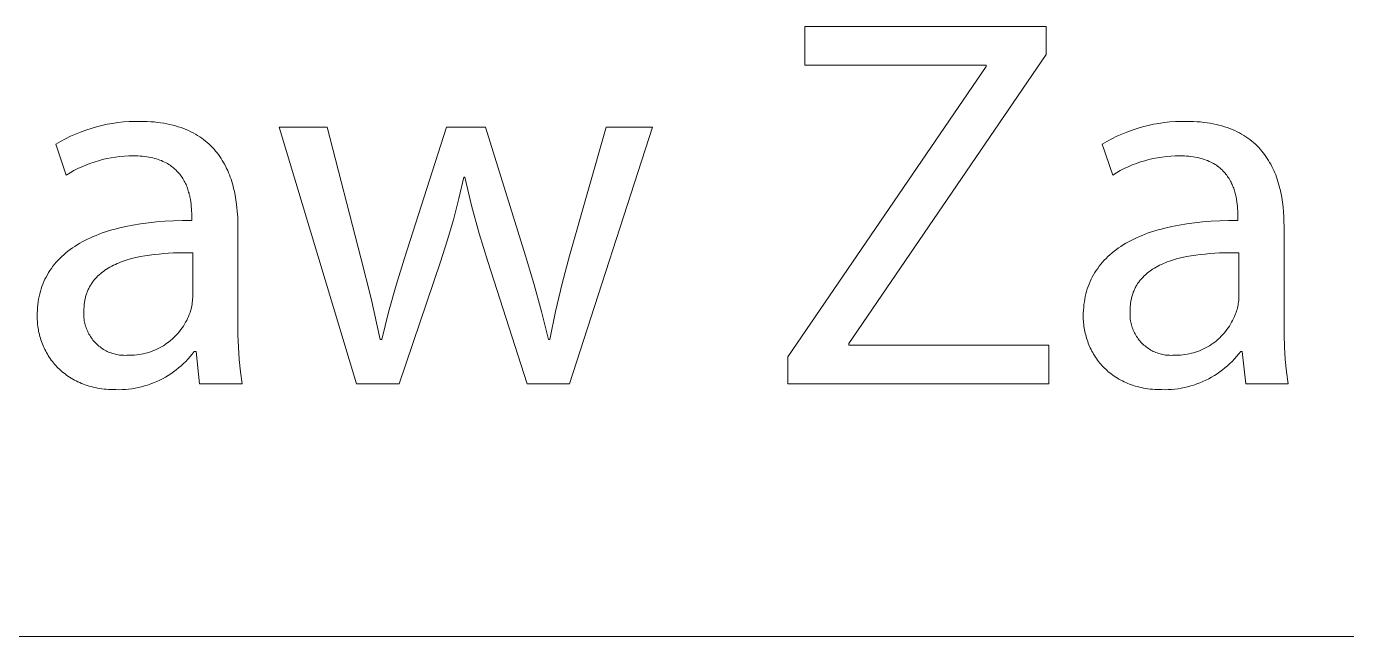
# Model space of a CAD drawing. Header units: millimetres. Extents: x 0 to 4030, y -54 to 2762.
# Drawn here: x 3293.8 to 3394.1, y -53.6 to -7.2 of the extents above; entities that cross this region are included whole.
import ezdxf

# ---------------------------------------------------------------- set-up
doc = ezdxf.new("R2010")
doc.units = ezdxf.units.MM
doc.header["$MEASUREMENT"] = 0
doc.layers.add('Domyślny', color=7, linetype='Continuous', true_color=0x000000)

msp = doc.modelspace()

# ---------------------------------------------------------------- linework, layer by layer
at = {"layer": 'Domyślny', "color": 18, "lineweight": 15, "true_color": 0x000000}
for p, q in [((3352.92, -10.12), (3352.92, -7.18)), ((3352.92, -7.18), (3371.27, -7.18)), ((3371.27, -7.18), (3371.27, -9.32)), ((3371.27, -9.32), (3356.27, -31.3)), ((3351.63, -32.32), (3366.71, -10.24)), ((3366.71, -10.12), (3352.92, -10.12)), ((3366.71, -10.24), (3366.71, -10.12)), ((3298.27, -15.07), (3298.67, -14.94)), ((3298.67, -14.94), (3299.08, -14.82)), ((3299.08, -14.82), (3299.48, -14.72)), ((3299.48, -14.72), (3299.89, -14.63)), ((3299.89, -14.63), (3300.31, -14.56)), ((3300.31, -14.56), (3300.72, -14.5)), ((3300.72, -14.5), (3301.14, -14.45)), ((3301.14, -14.45), (3301.56, -14.42)), ((3301.56, -14.42), (3301.98, -14.41)), ((3301.98, -14.41), (3302.4, -14.41)), ((3302.4, -14.41), (3302.68, -14.41)), ((3302.68, -14.41), (3302.95, -14.42)), ((3302.95, -14.42), (3303.21, -14.43)), ((3303.21, -14.43), (3303.47, -14.45)), ((3303.47, -14.45), (3303.72, -14.48)), ((3303.72, -14.48), (3303.96, -14.51)), ((3303.96, -14.51), (3304.2, -14.55)), ((3304.2, -14.55), (3304.43, -14.59)), ((3304.43, -14.59), (3304.66, -14.64)), ((3304.66, -14.64), (3304.88, -14.69)), ((3304.88, -14.69), (3305.09, -14.75)), ((3305.09, -14.75), (3305.3, -14.81)), ((3305.3, -14.81), (3305.51, -14.87)), ((3305.51, -14.87), (3305.7, -14.95)), ((3305.7, -14.95), (3305.89, -15.02)), ((3305.89, -15.02), (3306.08, -15.1)), ((3318.86, -34.36), (3312.97, -14.84)), ((3312.97, -14.84), (3316.61, -14.84)), ((3316.61, -14.84), (3319.18, -24.77)), ((3322.5, -24.81), (3325.68, -14.84)), ((3325.68, -14.84), (3328.66, -14.84)), ((3328.66, -14.84), (3331.69, -24.62)), ((3335.03, -24.63), (3337.83, -14.84)), ((3341.34, -14.84), (3335.03, -34.36)), ((3337.83, -14.84), (3341.34, -14.84)), ((3377.79, -15.07), (3378.19, -14.94)), ((3378.19, -14.94), (3378.6, -14.82)), ((3378.6, -14.82), (3379.01, -14.72)), ((3379.01, -14.72), (3379.42, -14.63)), ((3379.42, -14.63), (3379.83, -14.56)), ((3379.83, -14.56), (3380.25, -14.5)), ((3380.25, -14.5), (3380.67, -14.45)), ((3380.67, -14.45), (3381.09, -14.42)), ((3381.09, -14.42), (3381.51, -14.41)), ((3381.51, -14.41), (3381.93, -14.41)), ((3381.93, -14.41), (3382.2, -14.41)), ((3382.2, -14.41), (3382.47, -14.42)), ((3382.47, -14.42), (3382.74, -14.43)), ((3382.74, -14.43), (3382.99, -14.45)), ((3382.99, -14.45), (3383.24, -14.48)), ((3383.24, -14.48), (3383.49, -14.51)), ((3383.49, -14.51), (3383.72, -14.55)), ((3383.72, -14.55), (3383.96, -14.59)), ((3383.96, -14.59), (3384.18, -14.64)), ((3384.18, -14.64), (3384.4, -14.69)), ((3384.4, -14.69), (3384.62, -14.75)), ((3384.62, -14.75), (3384.82, -14.81)), ((3384.82, -14.81), (3385.03, -14.87)), ((3385.03, -14.87), (3385.22, -14.95)), ((3385.22, -14.95), (3385.41, -15.02)), ((3385.41, -15.02), (3385.6, -15.1)), ((3296, -16.14), (3296.36, -15.93)), ((3296.36, -15.93), (3296.73, -15.73)), ((3296.73, -15.73), (3297.11, -15.54)), ((3297.11, -15.54), (3297.49, -15.37)), ((3297.49, -15.37), (3297.88, -15.22)), ((3297.88, -15.22), (3298.27, -15.07)), ((3306.08, -15.1), (3306.26, -15.19)), ((3306.26, -15.19), (3306.44, -15.28)), ((3306.44, -15.28), (3306.61, -15.37)), ((3306.61, -15.37), (3306.77, -15.47)), ((3306.77, -15.47), (3306.93, -15.57)), ((3306.93, -15.57), (3307.08, -15.68)), ((3307.08, -15.68), (3307.23, -15.79)), ((3307.23, -15.79), (3307.38, -15.9)), ((3307.38, -15.9), (3307.51, -16.02)), ((3307.51, -16.02), (3307.65, -16.14)), ((3375.51, -16.14), (3375.88, -15.93)), ((3375.88, -15.93), (3376.25, -15.73)), ((3376.25, -15.73), (3376.63, -15.54)), ((3376.63, -15.54), (3377.01, -15.37)), ((3377.01, -15.37), (3377.4, -15.22)), ((3377.4, -15.22), (3377.79, -15.07)), ((3385.6, -15.1), (3385.78, -15.19)), ((3385.78, -15.19), (3385.95, -15.28)), ((3385.95, -15.28), (3386.12, -15.37)), ((3386.12, -15.37), (3386.29, -15.47)), ((3386.29, -15.47), (3386.45, -15.57)), ((3386.45, -15.57), (3386.6, -15.68)), ((3386.6, -15.68), (3386.75, -15.79)), ((3386.75, -15.79), (3386.89, -15.9)), ((3386.89, -15.9), (3387.03, -16.02)), ((3387.03, -16.02), (3387.17, -16.14)), ((3296.79, -18.49), (3296, -16.14)), ((3301.21, -17.05), (3300.87, -17.08)), ((3301.54, -17.03), (3301.21, -17.05)), ((3301.88, -17.02), (3301.54, -17.03)), ((3302.06, -17.02), (3301.88, -17.02)), ((3302.24, -17.03), (3302.06, -17.02)), ((3302.41, -17.04), (3302.24, -17.03)), ((3302.58, -17.06), (3302.41, -17.04)), ((3302.75, -17.07), (3302.58, -17.06)), ((3307.65, -16.14), (3307.78, -16.26)), ((3307.78, -16.26), (3307.9, -16.39)), ((3307.9, -16.39), (3308.02, -16.52)), ((3308.02, -16.52), (3308.14, -16.66)), ((3308.14, -16.66), (3308.25, -16.79)), ((3308.25, -16.79), (3308.36, -16.93)), ((3308.36, -16.93), (3308.46, -17.08)), ((3376.32, -18.49), (3375.51, -16.14)), ((3380.73, -17.05), (3380.4, -17.08)), ((3381.07, -17.03), (3380.73, -17.05)), ((3381.4, -17.02), (3381.07, -17.03)), ((3381.59, -17.02), (3381.4, -17.02)), ((3381.77, -17.03), (3381.59, -17.02)), ((3381.94, -17.04), (3381.77, -17.03)), ((3382.11, -17.06), (3381.94, -17.04)), ((3382.27, -17.07), (3382.11, -17.06)), ((3387.17, -16.14), (3387.3, -16.26)), ((3387.3, -16.26), (3387.42, -16.39)), ((3387.42, -16.39), (3387.54, -16.52)), ((3387.54, -16.52), (3387.65, -16.66)), ((3387.65, -16.66), (3387.77, -16.79)), ((3387.77, -16.79), (3387.87, -16.93)), ((3387.87, -16.93), (3387.97, -17.08)), ((3297.67, -18), (3297.37, -18.15)), ((3297.97, -17.86), (3297.67, -18)), ((3298.28, -17.73), (3297.97, -17.86)), ((3298.59, -17.61), (3298.28, -17.73)), ((3298.91, -17.5), (3298.59, -17.61)), ((3299.23, -17.4), (3298.91, -17.5)), ((3299.55, -17.31), (3299.23, -17.4)), ((3299.88, -17.24), (3299.55, -17.31)), ((3300.21, -17.17), (3299.88, -17.24)), ((3300.54, -17.12), (3300.21, -17.17)), ((3300.87, -17.08), (3300.54, -17.12)), ((3302.91, -17.1), (3302.75, -17.07)), ((3303.06, -17.12), (3302.91, -17.1)), ((3303.21, -17.15), (3303.06, -17.12)), ((3303.36, -17.18), (3303.21, -17.15)), ((3303.5, -17.22), (3303.36, -17.18)), ((3303.64, -17.26), (3303.5, -17.22)), ((3303.77, -17.3), (3303.64, -17.26)), ((3303.9, -17.35), (3303.77, -17.3)), ((3304.02, -17.39), (3303.9, -17.35)), ((3304.14, -17.45), (3304.02, -17.39)), ((3304.26, -17.5), (3304.14, -17.45)), ((3304.37, -17.56), (3304.26, -17.5)), ((3304.48, -17.62), (3304.37, -17.56)), ((3304.58, -17.68), (3304.48, -17.62)), ((3304.68, -17.74), (3304.58, -17.68)), ((3304.77, -17.81), (3304.68, -17.74)), ((3304.87, -17.88), (3304.77, -17.81)), ((3304.95, -17.95), (3304.87, -17.88)), ((3305.04, -18.03), (3304.95, -17.95)), ((3305.12, -18.1), (3305.04, -18.03)), ((3308.46, -17.08), (3308.56, -17.22)), ((3308.56, -17.22), (3308.65, -17.37)), ((3308.65, -17.37), (3308.74, -17.52)), ((3308.74, -17.52), (3308.82, -17.67)), ((3308.82, -17.67), (3308.91, -17.83)), ((3308.91, -17.83), (3308.98, -17.99)), ((3308.98, -17.99), (3309.06, -18.15)), ((3377.2, -18), (3376.9, -18.15)), ((3377.5, -17.86), (3377.2, -18)), ((3377.81, -17.72), (3377.5, -17.86)), ((3378.12, -17.6), (3377.81, -17.72)), ((3378.44, -17.49), (3378.12, -17.6)), ((3378.76, -17.4), (3378.44, -17.49)), ((3379.08, -17.31), (3378.76, -17.4)), ((3379.41, -17.23), (3379.08, -17.31)), ((3379.74, -17.17), (3379.41, -17.23)), ((3380.07, -17.12), (3379.74, -17.17)), ((3380.4, -17.08), (3380.07, -17.12)), ((3382.43, -17.1), (3382.27, -17.07)), ((3382.59, -17.12), (3382.43, -17.1)), ((3382.74, -17.15), (3382.59, -17.12)), ((3382.88, -17.18), (3382.74, -17.15)), ((3383.02, -17.22), (3382.88, -17.18)), ((3383.16, -17.26), (3383.02, -17.22)), ((3383.29, -17.3), (3383.16, -17.26)), ((3383.42, -17.35), (3383.29, -17.3)), ((3383.54, -17.39), (3383.42, -17.35)), ((3383.66, -17.45), (3383.54, -17.39)), ((3383.78, -17.5), (3383.66, -17.45)), ((3383.89, -17.56), (3383.78, -17.5)), ((3383.99, -17.62), (3383.89, -17.56)), ((3384.1, -17.68), (3383.99, -17.62)), ((3384.2, -17.74), (3384.1, -17.68)), ((3384.29, -17.81), (3384.2, -17.74)), ((3384.38, -17.88), (3384.29, -17.81)), ((3384.47, -17.95), (3384.38, -17.88)), ((3384.56, -18.03), (3384.47, -17.95)), ((3384.64, -18.1), (3384.56, -18.03)), ((3387.97, -17.08), (3388.07, -17.22)), ((3388.07, -17.22), (3388.16, -17.37)), ((3388.16, -17.37), (3388.25, -17.52)), ((3388.25, -17.52), (3388.34, -17.67)), ((3388.34, -17.67), (3388.42, -17.83)), ((3388.42, -17.83), (3388.5, -17.99)), ((3388.5, -17.99), (3388.57, -18.15)), ((3297.08, -18.31), (3296.79, -18.49)), ((3297.37, -18.15), (3297.08, -18.31)), ((3305.2, -18.18), (3305.12, -18.1)), ((3305.27, -18.26), (3305.2, -18.18)), ((3305.34, -18.34), (3305.27, -18.26)), ((3305.41, -18.42), (3305.34, -18.34)), ((3305.48, -18.5), (3305.41, -18.42)), ((3305.54, -18.59), (3305.48, -18.5)), ((3305.6, -18.67), (3305.54, -18.59)), ((3305.65, -18.76), (3305.6, -18.67)), ((3305.7, -18.85), (3305.65, -18.76)), ((3305.76, -18.94), (3305.7, -18.85)), ((3305.8, -19.03), (3305.76, -18.94)), ((3305.85, -19.12), (3305.8, -19.03)), ((3309.06, -18.15), (3309.13, -18.31)), ((3309.13, -18.31), (3309.19, -18.47)), ((3309.19, -18.47), (3309.25, -18.64)), ((3309.25, -18.64), (3309.31, -18.81)), ((3309.31, -18.81), (3309.37, -18.98)), ((3309.37, -18.98), (3309.42, -19.15)), ((3327.01, -18.64), (3326.63, -20.27)), ((3327.09, -18.64), (3327.01, -18.64)), ((3327.59, -20.8), (3327.09, -18.64)), ((3376.6, -18.31), (3376.32, -18.49)), ((3376.9, -18.15), (3376.6, -18.31)), ((3384.71, -18.18), (3384.64, -18.1)), ((3384.79, -18.26), (3384.71, -18.18)), ((3384.86, -18.34), (3384.79, -18.26)), ((3384.93, -18.42), (3384.86, -18.34)), ((3384.99, -18.5), (3384.93, -18.42)), ((3385.05, -18.59), (3384.99, -18.5)), ((3385.11, -18.67), (3385.05, -18.59)), ((3385.17, -18.76), (3385.11, -18.67)), ((3385.22, -18.85), (3385.17, -18.76)), ((3385.27, -18.94), (3385.22, -18.85)), ((3385.32, -19.03), (3385.27, -18.94)), ((3385.36, -19.12), (3385.32, -19.03)), ((3388.57, -18.15), (3388.64, -18.31)), ((3388.64, -18.31), (3388.71, -18.47)), ((3388.71, -18.47), (3388.77, -18.64)), ((3388.77, -18.64), (3388.83, -18.81)), ((3388.83, -18.81), (3388.88, -18.98)), ((3388.88, -18.98), (3388.93, -19.15)), ((3305.89, -19.21), (3305.85, -19.12)), ((3305.93, -19.31), (3305.89, -19.21)), ((3305.97, -19.4), (3305.93, -19.31)), ((3306, -19.49), (3305.97, -19.4)), ((3306.03, -19.59), (3306, -19.49)), ((3306.06, -19.68), (3306.03, -19.59)), ((3306.09, -19.78), (3306.06, -19.68)), ((3306.12, -19.87), (3306.09, -19.78)), ((3306.14, -19.97), (3306.12, -19.87)), ((3306.17, -20.06), (3306.14, -19.97)), ((3306.19, -20.15), (3306.17, -20.06)), ((3309.42, -19.15), (3309.47, -19.32)), ((3309.47, -19.32), (3309.51, -19.5)), ((3309.51, -19.5), (3309.55, -19.67)), ((3309.55, -19.67), (3309.59, -19.85)), ((3309.59, -19.85), (3309.63, -20.02)), ((3309.63, -20.02), (3309.66, -20.2)), ((3385.4, -19.21), (3385.36, -19.12)), ((3385.44, -19.31), (3385.4, -19.21)), ((3385.48, -19.4), (3385.44, -19.31)), ((3385.52, -19.49), (3385.48, -19.4)), ((3385.55, -19.59), (3385.52, -19.49)), ((3385.58, -19.68), (3385.55, -19.59)), ((3385.61, -19.78), (3385.58, -19.68)), ((3385.63, -19.87), (3385.61, -19.78)), ((3385.66, -19.97), (3385.63, -19.87)), ((3385.68, -20.06), (3385.66, -19.97)), ((3385.7, -20.15), (3385.68, -20.06)), ((3388.93, -19.15), (3388.98, -19.32)), ((3388.98, -19.32), (3389.03, -19.5)), ((3389.03, -19.5), (3389.07, -19.67)), ((3389.07, -19.67), (3389.11, -19.85)), ((3389.11, -19.85), (3389.14, -20.02)), ((3389.14, -20.02), (3389.17, -20.2)), ((3306.22, -20.34), (3306.19, -20.15)), ((3306.25, -20.52), (3306.22, -20.34)), ((3306.27, -20.71), (3306.25, -20.52)), ((3306.29, -20.88), (3306.27, -20.71)), ((3306.3, -21.06), (3306.29, -20.88)), ((3306.31, -21.23), (3306.3, -21.06)), ((3309.66, -20.2), (3309.71, -20.56)), ((3309.71, -20.56), (3309.76, -20.93)), ((3309.76, -20.93), (3309.79, -21.29)), ((3326.63, -20.27), (3326.21, -21.89)), ((3328.17, -22.94), (3327.59, -20.8)), ((3385.74, -20.34), (3385.7, -20.15)), ((3385.76, -20.52), (3385.74, -20.34)), ((3385.79, -20.71), (3385.76, -20.52)), ((3385.81, -20.88), (3385.79, -20.71)), ((3385.82, -21.06), (3385.81, -20.88)), ((3385.83, -21.23), (3385.82, -21.06)), ((3389.17, -20.2), (3389.23, -20.56)), ((3389.23, -20.56), (3389.27, -20.93)), ((3389.27, -20.93), (3389.31, -21.29)), ((3303.03, -22.11), (3303.65, -22.05)), ((3303.65, -22.05), (3304.29, -22)), ((3304.29, -22), (3304.94, -21.96)), ((3304.94, -21.96), (3305.62, -21.94)), ((3305.62, -21.94), (3306.32, -21.93)), ((3306.32, -21.39), (3306.31, -21.23)), ((3306.32, -21.55), (3306.32, -21.39)), ((3306.32, -21.93), (3306.32, -21.55)), ((3309.79, -21.29), (3309.82, -21.66)), ((3309.82, -21.66), (3309.83, -22.02)), ((3309.83, -22.02), (3309.83, -22.39)), ((3326.21, -21.89), (3325.75, -23.5)), ((3382.54, -22.11), (3383.16, -22.05)), ((3383.16, -22.05), (3383.8, -22)), ((3383.8, -22), (3384.46, -21.96)), ((3384.46, -21.96), (3385.13, -21.94)), ((3385.13, -21.94), (3385.83, -21.93)), ((3385.83, -21.39), (3385.83, -21.23)), ((3385.83, -21.55), (3385.83, -21.39)), ((3385.83, -21.93), (3385.83, -21.55)), ((3389.31, -21.29), (3389.33, -21.66)), ((3389.33, -21.66), (3389.34, -22.02)), ((3389.34, -22.02), (3389.35, -22.39)), ((3298.84, -23.16), (3299.07, -23.07)), ((3299.07, -23.07), (3299.29, -22.98)), ((3299.29, -22.98), (3299.53, -22.89)), ((3299.53, -22.89), (3299.76, -22.81)), ((3299.76, -22.81), (3300.01, -22.73)), ((3300.01, -22.73), (3300.26, -22.66)), ((3300.26, -22.66), (3300.51, -22.59)), ((3300.51, -22.59), (3300.77, -22.52)), ((3300.77, -22.52), (3301.31, -22.4)), ((3301.31, -22.4), (3301.86, -22.29)), ((3301.86, -22.29), (3302.44, -22.19)), ((3302.44, -22.19), (3303.03, -22.11)), ((3309.83, -22.39), (3309.83, -29.7)), ((3328.82, -25.06), (3328.17, -22.94)), ((3378.35, -23.16), (3378.57, -23.07)), ((3378.57, -23.07), (3378.8, -22.98)), ((3378.8, -22.98), (3379.03, -22.89)), ((3379.03, -22.89), (3379.27, -22.81)), ((3379.27, -22.81), (3379.52, -22.73)), ((3379.52, -22.73), (3379.77, -22.66)), ((3379.77, -22.66), (3380.02, -22.59)), ((3380.02, -22.59), (3380.28, -22.52)), ((3380.28, -22.52), (3380.82, -22.4)), ((3380.82, -22.4), (3381.37, -22.29)), ((3381.37, -22.29), (3381.95, -22.19)), ((3381.95, -22.19), (3382.54, -22.11)), ((3389.35, -22.39), (3389.35, -29.7)), ((3297.09, -24.15), (3297.26, -24.03)), ((3297.26, -24.03), (3297.44, -23.91)), ((3297.44, -23.91), (3297.62, -23.79)), ((3297.62, -23.79), (3297.81, -23.67)), ((3297.81, -23.67), (3298.01, -23.56)), ((3298.01, -23.56), (3298.21, -23.46)), ((3298.21, -23.46), (3298.41, -23.35)), ((3298.41, -23.35), (3298.63, -23.26)), ((3298.63, -23.26), (3298.84, -23.16)), ((3325.75, -23.5), (3325.24, -25.09)), ((3376.6, -24.15), (3376.77, -24.03)), ((3376.77, -24.03), (3376.95, -23.91)), ((3376.95, -23.91), (3377.13, -23.79)), ((3377.13, -23.79), (3377.32, -23.67)), ((3377.32, -23.67), (3377.52, -23.56)), ((3377.52, -23.56), (3377.72, -23.46)), ((3377.72, -23.46), (3377.92, -23.35)), ((3377.92, -23.35), (3378.13, -23.26)), ((3378.13, -23.26), (3378.35, -23.16)), ((3296.03, -25.11), (3296.17, -24.96)), ((3296.17, -24.96), (3296.3, -24.82)), ((3296.3, -24.82), (3296.45, -24.68)), ((3296.45, -24.68), (3296.6, -24.54)), ((3296.6, -24.54), (3296.76, -24.41)), ((3296.76, -24.41), (3296.92, -24.28)), ((3296.92, -24.28), (3297.09, -24.15)), ((3301.12, -25.04), (3300.96, -25.09)), ((3301.27, -24.98), (3301.12, -25.04)), ((3301.43, -24.93), (3301.27, -24.98)), ((3301.59, -24.89), (3301.43, -24.93)), ((3301.75, -24.84), (3301.59, -24.89)), ((3302.08, -24.76), (3301.75, -24.84)), ((3302.42, -24.69), (3302.08, -24.76)), ((3302.77, -24.62), (3302.42, -24.69)), ((3303.12, -24.57), (3302.77, -24.62)), ((3303.48, -24.52), (3303.12, -24.57)), ((3303.84, -24.49), (3303.48, -24.52)), ((3304.2, -24.45), (3303.84, -24.49)), ((3304.57, -24.43), (3304.2, -24.45)), ((3304.93, -24.41), (3304.57, -24.43)), ((3305.67, -24.4), (3304.93, -24.41)), ((3306.4, -24.4), (3305.67, -24.4)), ((3306.4, -27.8), (3306.4, -24.4)), ((3319.18, -24.77), (3319.97, -27.86)), ((3321.87, -26.85), (3322.5, -24.81)), ((3331.81, -34.36), (3328.82, -25.06)), ((3331.69, -24.62), (3332.33, -26.73)), ((3334.47, -26.73), (3335.03, -24.63)), ((3375.54, -25.11), (3375.68, -24.96)), ((3375.68, -24.96), (3375.82, -24.82)), ((3375.82, -24.82), (3375.96, -24.68)), ((3375.96, -24.68), (3376.11, -24.54)), ((3376.11, -24.54), (3376.27, -24.41)), ((3376.27, -24.41), (3376.43, -24.28)), ((3376.43, -24.28), (3376.6, -24.15)), ((3380.63, -25.04), (3380.47, -25.09)), ((3380.78, -24.98), (3380.63, -25.04)), ((3380.94, -24.93), (3380.78, -24.98)), ((3381.1, -24.89), (3380.94, -24.93)), ((3381.26, -24.84), (3381.1, -24.89)), ((3381.59, -24.76), (3381.26, -24.84)), ((3381.93, -24.69), (3381.59, -24.76)), ((3382.28, -24.62), (3381.93, -24.69)), ((3382.63, -24.57), (3382.28, -24.62)), ((3382.98, -24.52), (3382.63, -24.57)), ((3383.35, -24.49), (3382.98, -24.52)), ((3383.71, -24.45), (3383.35, -24.49)), ((3384.08, -24.43), (3383.71, -24.45)), ((3384.44, -24.41), (3384.08, -24.43)), ((3385.18, -24.4), (3384.44, -24.41)), ((3385.91, -24.4), (3385.18, -24.4)), ((3385.91, -27.8), (3385.91, -24.4)), ((3295.26, -26.24), (3295.35, -26.07)), ((3295.35, -26.07), (3295.45, -25.9)), ((3295.45, -25.9), (3295.55, -25.74)), ((3295.55, -25.74), (3295.67, -25.58)), ((3295.67, -25.58), (3295.78, -25.42)), ((3295.78, -25.42), (3295.9, -25.26)), ((3295.9, -25.26), (3296.03, -25.11)), ((3299.27, -26.09), (3299.22, -26.13)), ((3299.32, -26.04), (3299.27, -26.09)), ((3299.38, -25.99), (3299.32, -26.04)), ((3299.43, -25.94), (3299.38, -25.99)), ((3299.49, -25.9), (3299.43, -25.94)), ((3299.61, -25.81), (3299.49, -25.9)), ((3299.73, -25.72), (3299.61, -25.81)), ((3299.85, -25.64), (3299.73, -25.72)), ((3299.98, -25.56), (3299.85, -25.64)), ((3300.11, -25.48), (3299.98, -25.56)), ((3300.25, -25.41), (3300.11, -25.48)), ((3300.38, -25.34), (3300.25, -25.41)), ((3300.52, -25.28), (3300.38, -25.34)), ((3300.67, -25.21), (3300.52, -25.28)), ((3300.82, -25.15), (3300.67, -25.21)), ((3300.96, -25.09), (3300.82, -25.15)), ((3325.24, -25.09), (3322.08, -34.36)), ((3374.77, -26.24), (3374.86, -26.07)), ((3374.86, -26.07), (3374.96, -25.9)), ((3374.96, -25.9), (3375.07, -25.74)), ((3375.07, -25.74), (3375.18, -25.58)), ((3375.18, -25.58), (3375.29, -25.42)), ((3375.29, -25.42), (3375.42, -25.26)), ((3375.42, -25.26), (3375.54, -25.11)), ((3378.78, -26.09), (3378.73, -26.13)), ((3378.84, -26.04), (3378.78, -26.09)), ((3378.89, -25.99), (3378.84, -26.04)), ((3378.95, -25.94), (3378.89, -25.99)), ((3379, -25.9), (3378.95, -25.94)), ((3379.12, -25.81), (3379, -25.9)), ((3379.24, -25.72), (3379.12, -25.81)), ((3379.36, -25.64), (3379.24, -25.72)), ((3379.49, -25.56), (3379.36, -25.64)), ((3379.62, -25.48), (3379.49, -25.56)), ((3379.76, -25.41), (3379.62, -25.48)), ((3379.89, -25.34), (3379.76, -25.41)), ((3380.03, -25.28), (3379.89, -25.34)), ((3380.18, -25.21), (3380.03, -25.28)), ((3380.32, -25.15), (3380.18, -25.21)), ((3380.47, -25.09), (3380.32, -25.15)), ((3294.88, -27.14), (3294.94, -26.96)), ((3294.94, -26.96), (3295.01, -26.77)), ((3295.01, -26.77), (3295.09, -26.59)), ((3295.09, -26.59), (3295.17, -26.41)), ((3295.17, -26.41), (3295.26, -26.24)), ((3298.53, -27.05), (3298.5, -27.11)), ((3298.56, -26.98), (3298.53, -27.05)), ((3298.6, -26.92), (3298.56, -26.98)), ((3298.63, -26.86), (3298.6, -26.92)), ((3298.67, -26.8), (3298.63, -26.86)), ((3298.71, -26.74), (3298.67, -26.8)), ((3298.75, -26.68), (3298.71, -26.74)), ((3298.79, -26.62), (3298.75, -26.68)), ((3298.84, -26.56), (3298.79, -26.62)), ((3298.88, -26.5), (3298.84, -26.56)), ((3298.92, -26.45), (3298.88, -26.5)), ((3298.97, -26.39), (3298.92, -26.45)), ((3299.02, -26.34), (3298.97, -26.39)), ((3299.07, -26.29), (3299.02, -26.34)), ((3299.12, -26.24), (3299.07, -26.29)), ((3299.17, -26.18), (3299.12, -26.24)), ((3299.22, -26.13), (3299.17, -26.18)), ((3321.29, -28.91), (3321.87, -26.85)), ((3332.33, -26.73), (3332.91, -28.85)), ((3333.97, -28.85), (3334.47, -26.73)), ((3374.39, -27.14), (3374.46, -26.96)), ((3374.46, -26.96), (3374.53, -26.77)), ((3374.53, -26.77), (3374.6, -26.59)), ((3374.6, -26.59), (3374.68, -26.41)), ((3374.68, -26.41), (3374.77, -26.24)), ((3378.04, -27.05), (3378.01, -27.11)), ((3378.08, -26.98), (3378.04, -27.05)), ((3378.11, -26.92), (3378.08, -26.98)), ((3378.15, -26.86), (3378.11, -26.92)), ((3378.19, -26.8), (3378.15, -26.86)), ((3378.22, -26.74), (3378.19, -26.8)), ((3378.26, -26.68), (3378.22, -26.74)), ((3378.31, -26.62), (3378.26, -26.68)), ((3378.35, -26.56), (3378.31, -26.62)), ((3378.39, -26.5), (3378.35, -26.56)), ((3378.44, -26.45), (3378.39, -26.5)), ((3378.48, -26.39), (3378.44, -26.45)), ((3378.53, -26.34), (3378.48, -26.39)), ((3378.58, -26.29), (3378.53, -26.34)), ((3378.63, -26.24), (3378.58, -26.29)), ((3378.68, -26.18), (3378.63, -26.24)), ((3378.73, -26.13), (3378.68, -26.18)), ((3294.65, -28.13), (3294.68, -27.93)), ((3294.68, -27.93), (3294.72, -27.73)), ((3294.72, -27.73), (3294.77, -27.53)), ((3294.77, -27.53), (3294.82, -27.34)), ((3294.82, -27.34), (3294.88, -27.14)), ((3298.19, -28.05), (3298.18, -28.13)), ((3298.21, -27.97), (3298.19, -28.05)), ((3298.23, -27.89), (3298.21, -27.97)), ((3298.24, -27.82), (3298.23, -27.89)), ((3298.26, -27.74), (3298.24, -27.82)), ((3298.28, -27.67), (3298.26, -27.74)), ((3298.3, -27.59), (3298.28, -27.67)), ((3298.33, -27.52), (3298.3, -27.59)), ((3298.35, -27.45), (3298.33, -27.52)), ((3298.38, -27.38), (3298.35, -27.45)), ((3298.41, -27.31), (3298.38, -27.38)), ((3298.43, -27.24), (3298.41, -27.31)), ((3298.46, -27.18), (3298.43, -27.24)), ((3298.5, -27.11), (3298.46, -27.18)), ((3306.37, -28.18), (3306.38, -28.05)), ((3306.38, -28.05), (3306.39, -27.93)), ((3306.39, -27.93), (3306.4, -27.8)), ((3319.97, -27.86), (3320.65, -30.98)), ((3374.17, -28.13), (3374.2, -27.93)), ((3374.2, -27.93), (3374.24, -27.73)), ((3374.24, -27.73), (3374.28, -27.53)), ((3374.28, -27.53), (3374.34, -27.34)), ((3374.34, -27.34), (3374.39, -27.14)), ((3377.71, -28.05), (3377.7, -28.13)), ((3377.72, -27.97), (3377.71, -28.05)), ((3377.74, -27.89), (3377.72, -27.97)), ((3377.76, -27.82), (3377.74, -27.89)), ((3377.78, -27.74), (3377.76, -27.82)), ((3377.8, -27.67), (3377.78, -27.74)), ((3377.82, -27.59), (3377.8, -27.67)), ((3377.84, -27.52), (3377.82, -27.59)), ((3377.87, -27.45), (3377.84, -27.52)), ((3377.89, -27.38), (3377.87, -27.45)), ((3377.92, -27.31), (3377.89, -27.38)), ((3377.95, -27.24), (3377.92, -27.31)), ((3377.98, -27.18), (3377.95, -27.24)), ((3378.01, -27.11), (3377.98, -27.18)), ((3385.89, -28.14), (3385.9, -28.03)), ((3385.9, -28.03), (3385.91, -27.91)), ((3385.91, -27.91), (3385.91, -27.8)), ((3294.57, -29.19), (3294.58, -28.98)), ((3294.58, -28.98), (3294.59, -28.76)), ((3294.59, -28.76), (3294.6, -28.55)), ((3294.6, -28.55), (3294.62, -28.34)), ((3294.62, -28.34), (3294.65, -28.13)), ((3298.13, -28.81), (3298.12, -28.91)), ((3298.12, -28.91), (3298.12, -29.02)), ((3298.12, -29.02), (3298.12, -29.13)), ((3298.14, -28.54), (3298.13, -28.63)), ((3298.13, -28.63), (3298.13, -28.72)), ((3298.13, -28.72), (3298.13, -28.81)), ((3298.15, -28.37), (3298.14, -28.46)), ((3298.14, -28.46), (3298.14, -28.54)), ((3298.16, -28.29), (3298.15, -28.37)), ((3298.17, -28.21), (3298.16, -28.29)), ((3298.18, -28.13), (3298.17, -28.21)), ((3306.08, -29.24), (3306.14, -29.08)), ((3306.14, -29.08), (3306.2, -28.93)), ((3306.2, -28.93), (3306.24, -28.8)), ((3306.24, -28.8), (3306.27, -28.68)), ((3306.27, -28.68), (3306.3, -28.56)), ((3306.3, -28.56), (3306.33, -28.43)), ((3306.33, -28.43), (3306.35, -28.31)), ((3306.35, -28.31), (3306.37, -28.18)), ((3320.77, -30.98), (3321.29, -28.91)), ((3332.91, -28.85), (3333.44, -30.98)), ((3333.54, -30.98), (3333.97, -28.85)), ((3374.09, -28.98), (3374.1, -28.76)), ((3374.09, -29.19), (3374.09, -28.98)), ((3374.1, -28.76), (3374.12, -28.55)), ((3374.12, -28.55), (3374.14, -28.34)), ((3374.14, -28.34), (3374.17, -28.13)), ((3377.65, -28.81), (3377.64, -28.91)), ((3377.64, -28.91), (3377.64, -29.02)), ((3377.64, -29.02), (3377.64, -29.13)), ((3377.66, -28.46), (3377.65, -28.54)), ((3377.65, -28.54), (3377.65, -28.63)), ((3377.65, -28.63), (3377.65, -28.72)), ((3377.65, -28.72), (3377.65, -28.81)), ((3377.67, -28.37), (3377.66, -28.46)), ((3377.68, -28.21), (3377.67, -28.29)), ((3377.67, -28.29), (3377.67, -28.37)), ((3377.7, -28.13), (3377.68, -28.21)), ((3385.58, -29.24), (3385.64, -29.08)), ((3385.64, -29.08), (3385.7, -28.93)), ((3385.7, -28.93), (3385.74, -28.82)), ((3385.74, -28.82), (3385.77, -28.71)), ((3385.77, -28.71), (3385.8, -28.6)), ((3385.8, -28.6), (3385.83, -28.48)), ((3385.83, -28.48), (3385.85, -28.37)), ((3385.85, -28.37), (3385.87, -28.26)), ((3385.87, -28.26), (3385.89, -28.14)), ((3294.58, -29.33), (3294.57, -29.19)), ((3294.58, -29.46), (3294.58, -29.33)), ((3294.59, -29.59), (3294.58, -29.46)), ((3294.6, -29.72), (3294.59, -29.59)), ((3294.61, -29.86), (3294.6, -29.72)), ((3294.63, -29.99), (3294.61, -29.86)), ((3294.65, -30.12), (3294.63, -29.99)), ((3298.12, -29.13), (3298.13, -29.24)), ((3298.13, -29.24), (3298.13, -29.35)), ((3298.13, -29.35), (3298.15, -29.45)), ((3298.15, -29.45), (3298.16, -29.56)), ((3298.16, -29.56), (3298.18, -29.67)), ((3298.18, -29.67), (3298.2, -29.77)), ((3298.2, -29.77), (3298.23, -29.88)), ((3298.23, -29.88), (3298.26, -29.98)), ((3298.26, -29.98), (3298.29, -30.08)), ((3298.29, -30.08), (3298.33, -30.19)), ((3305.6, -30.1), (3305.69, -29.97)), ((3305.69, -29.97), (3305.78, -29.83)), ((3305.78, -29.83), (3305.86, -29.68)), ((3305.86, -29.68), (3305.94, -29.54)), ((3305.94, -29.54), (3306.01, -29.39)), ((3306.01, -29.39), (3306.08, -29.24)), ((3309.83, -29.7), (3309.83, -30.64)), ((3374.09, -29.33), (3374.09, -29.19)), ((3374.09, -29.46), (3374.09, -29.33)), ((3374.1, -29.59), (3374.09, -29.46)), ((3374.11, -29.72), (3374.1, -29.59)), ((3374.13, -29.86), (3374.11, -29.72)), ((3374.14, -29.99), (3374.13, -29.86)), ((3374.16, -30.12), (3374.14, -29.99)), ((3377.64, -29.13), (3377.64, -29.24)), ((3377.64, -29.24), (3377.65, -29.34)), ((3377.65, -29.34), (3377.66, -29.45)), ((3377.66, -29.45), (3377.67, -29.56)), ((3377.67, -29.56), (3377.69, -29.67)), ((3377.69, -29.67), (3377.72, -29.77)), ((3377.72, -29.77), (3377.74, -29.88)), ((3377.74, -29.88), (3377.77, -29.98)), ((3377.77, -29.98), (3377.81, -30.08)), ((3377.81, -30.08), (3377.84, -30.18)), ((3385.1, -30.11), (3385.19, -29.97)), ((3385.19, -29.97), (3385.28, -29.83)), ((3385.28, -29.83), (3385.36, -29.68)), ((3385.36, -29.68), (3385.44, -29.54)), ((3385.44, -29.54), (3385.51, -29.39)), ((3385.51, -29.39), (3385.58, -29.24)), ((3389.35, -29.7), (3389.35, -30.64)), ((3294.67, -30.25), (3294.65, -30.12)), ((3294.69, -30.38), (3294.67, -30.25)), ((3294.72, -30.51), (3294.69, -30.38)), ((3294.75, -30.64), (3294.72, -30.51)), ((3294.79, -30.76), (3294.75, -30.64)), ((3294.82, -30.89), (3294.79, -30.76)), ((3294.86, -31.02), (3294.82, -30.89)), ((3294.91, -31.14), (3294.86, -31.02)), ((3298.33, -30.19), (3298.37, -30.29)), ((3298.37, -30.29), (3298.42, -30.38)), ((3298.42, -30.38), (3298.46, -30.48)), ((3298.46, -30.48), (3298.51, -30.58)), ((3298.51, -30.58), (3298.57, -30.67)), ((3298.57, -30.67), (3298.63, -30.76)), ((3298.63, -30.76), (3298.69, -30.85)), ((3298.69, -30.85), (3298.75, -30.94)), ((3298.75, -30.94), (3298.82, -31.03)), ((3298.82, -31.03), (3298.88, -31.11)), ((3304.57, -31.18), (3304.7, -31.07)), ((3304.7, -31.07), (3304.83, -30.97)), ((3304.83, -30.97), (3304.95, -30.86)), ((3304.95, -30.86), (3305.07, -30.74)), ((3305.07, -30.74), (3305.18, -30.62)), ((3305.18, -30.62), (3305.29, -30.5)), ((3305.29, -30.5), (3305.4, -30.37)), ((3305.4, -30.37), (3305.5, -30.24)), ((3305.5, -30.24), (3305.6, -30.1)), ((3309.83, -30.64), (3309.87, -31.57)), ((3320.65, -30.98), (3320.77, -30.98)), ((3333.44, -30.98), (3333.54, -30.98)), ((3374.18, -30.25), (3374.16, -30.12)), ((3374.21, -30.38), (3374.18, -30.25)), ((3374.24, -30.51), (3374.21, -30.38)), ((3374.27, -30.64), (3374.24, -30.51)), ((3374.3, -30.76), (3374.27, -30.64)), ((3374.34, -30.89), (3374.3, -30.76)), ((3374.38, -31.02), (3374.34, -30.89)), ((3374.42, -31.14), (3374.38, -31.02)), ((3377.84, -30.18), (3377.88, -30.28)), ((3377.88, -30.28), (3377.93, -30.38)), ((3377.93, -30.38), (3377.97, -30.48)), ((3377.97, -30.48), (3378.02, -30.57)), ((3378.02, -30.57), (3378.08, -30.67)), ((3378.08, -30.67), (3378.14, -30.76)), ((3378.14, -30.76), (3378.2, -30.85)), ((3378.2, -30.85), (3378.26, -30.94)), ((3378.26, -30.94), (3378.32, -31.02)), ((3378.32, -31.02), (3378.39, -31.1)), ((3378.39, -31.1), (3378.47, -31.19)), ((3384.08, -31.18), (3384.21, -31.08)), ((3384.21, -31.08), (3384.33, -30.97)), ((3384.33, -30.97), (3384.46, -30.86)), ((3384.46, -30.86), (3384.57, -30.74)), ((3384.57, -30.74), (3384.69, -30.62)), ((3384.69, -30.62), (3384.8, -30.5)), ((3384.8, -30.5), (3384.9, -30.37)), ((3384.9, -30.37), (3385, -30.24)), ((3385, -30.24), (3385.1, -30.11)), ((3389.35, -30.64), (3389.38, -31.57)), ((3294.95, -31.27), (3294.91, -31.14)), ((3295, -31.39), (3294.95, -31.27)), ((3295.05, -31.51), (3295, -31.39)), ((3295.11, -31.63), (3295.05, -31.51)), ((3295.16, -31.75), (3295.11, -31.63)), ((3295.23, -31.87), (3295.16, -31.75)), ((3295.29, -31.99), (3295.23, -31.87)), ((3295.35, -32.1), (3295.29, -31.99)), ((3295.42, -32.21), (3295.35, -32.1)), ((3298.88, -31.11), (3298.96, -31.19)), ((3298.96, -31.19), (3299.03, -31.27)), ((3299.03, -31.27), (3299.11, -31.34)), ((3299.11, -31.34), (3299.19, -31.42)), ((3299.19, -31.42), (3299.27, -31.49)), ((3299.27, -31.49), (3299.36, -31.55)), ((3299.36, -31.55), (3299.44, -31.62)), ((3299.44, -31.62), (3299.53, -31.68)), ((3299.53, -31.68), (3299.62, -31.74)), ((3299.62, -31.74), (3299.72, -31.79)), ((3299.72, -31.79), (3299.81, -31.84)), ((3299.81, -31.84), (3299.91, -31.89)), ((3299.91, -31.89), (3300.01, -31.94)), ((3300.01, -31.94), (3300.11, -31.98)), ((3300.11, -31.98), (3300.21, -32.01)), ((3300.21, -32.01), (3300.31, -32.05)), ((3300.31, -32.05), (3300.42, -32.08)), ((3300.42, -32.08), (3300.52, -32.11)), ((3300.52, -32.11), (3300.63, -32.13)), ((3302.47, -32.11), (3302.64, -32.08)), ((3302.64, -32.08), (3302.8, -32.04)), ((3302.8, -32.04), (3302.96, -32)), ((3302.96, -32), (3303.12, -31.95)), ((3303.12, -31.95), (3303.27, -31.89)), ((3303.27, -31.89), (3303.43, -31.83)), ((3303.43, -31.83), (3303.58, -31.77)), ((3303.58, -31.77), (3303.73, -31.7)), ((3303.73, -31.7), (3303.88, -31.63)), ((3303.88, -31.63), (3304.02, -31.55)), ((3304.02, -31.55), (3304.17, -31.46)), ((3304.17, -31.46), (3304.3, -31.37)), ((3304.3, -31.37), (3304.44, -31.28)), ((3304.44, -31.28), (3304.57, -31.18)), ((3306.37, -32.1), (3306.21, -32.29)), ((3306.52, -31.91), (3306.37, -32.1)), ((3306.65, -31.91), (3306.52, -31.91)), ((3306.92, -34.36), (3306.65, -31.91)), ((3309.87, -31.57), (3309.93, -32.51)), ((3356.27, -31.3), (3356.27, -31.43)), ((3356.27, -31.43), (3371.48, -31.43)), ((3371.48, -31.43), (3371.48, -34.36)), ((3374.47, -31.27), (3374.42, -31.14)), ((3374.52, -31.39), (3374.47, -31.27)), ((3374.57, -31.51), (3374.52, -31.39)), ((3374.62, -31.63), (3374.57, -31.51)), ((3374.68, -31.75), (3374.62, -31.63)), ((3374.74, -31.87), (3374.68, -31.75)), ((3374.8, -31.99), (3374.74, -31.87)), ((3374.87, -32.1), (3374.8, -31.99)), ((3374.94, -32.21), (3374.87, -32.1)), ((3378.47, -31.19), (3378.54, -31.26)), ((3378.54, -31.26), (3378.62, -31.34)), ((3378.62, -31.34), (3378.7, -31.41)), ((3378.7, -31.41), (3378.78, -31.48)), ((3378.78, -31.48), (3378.86, -31.55)), ((3378.86, -31.55), (3378.95, -31.61)), ((3378.95, -31.61), (3379.04, -31.67)), ((3379.04, -31.67), (3379.13, -31.73)), ((3379.13, -31.73), (3379.22, -31.79)), ((3379.22, -31.79), (3379.32, -31.84)), ((3379.32, -31.84), (3379.41, -31.89)), ((3379.41, -31.89), (3379.51, -31.93)), ((3379.51, -31.93), (3379.61, -31.97)), ((3379.61, -31.97), (3379.71, -32.01)), ((3379.71, -32.01), (3379.82, -32.05)), ((3379.82, -32.05), (3379.92, -32.08)), ((3379.92, -32.08), (3380.02, -32.1)), ((3380.02, -32.1), (3380.13, -32.13)), ((3381.98, -32.11), (3382.14, -32.08)), ((3382.14, -32.08), (3382.3, -32.04)), ((3382.3, -32.04), (3382.46, -32)), ((3382.46, -32), (3382.62, -31.95)), ((3382.62, -31.95), (3382.78, -31.9)), ((3382.78, -31.9), (3382.93, -31.84)), ((3382.93, -31.84), (3383.08, -31.78)), ((3383.08, -31.78), (3383.23, -31.71)), ((3383.23, -31.71), (3383.38, -31.63)), ((3383.38, -31.63), (3383.53, -31.55)), ((3383.53, -31.55), (3383.67, -31.47)), ((3383.67, -31.47), (3383.81, -31.38)), ((3383.81, -31.38), (3383.95, -31.28)), ((3383.95, -31.28), (3384.08, -31.18)), ((3385.89, -32.1), (3385.74, -32.29)), ((3386.05, -31.91), (3385.89, -32.1)), ((3386.15, -31.91), (3386.05, -31.91)), ((3386.44, -34.36), (3386.15, -31.91)), ((3389.38, -31.57), (3389.44, -32.51)), ((3295.5, -32.33), (3295.42, -32.21)), ((3295.57, -32.44), (3295.5, -32.33)), ((3295.65, -32.55), (3295.57, -32.44)), ((3295.73, -32.65), (3295.65, -32.55)), ((3295.81, -32.76), (3295.73, -32.65)), ((3295.9, -32.86), (3295.81, -32.76)), ((3295.99, -32.96), (3295.9, -32.86)), ((3296.08, -33.06), (3295.99, -32.96)), ((3296.18, -33.16), (3296.08, -33.06)), ((3300.63, -32.13), (3300.73, -32.15)), ((3300.73, -32.15), (3300.84, -32.17)), ((3300.84, -32.17), (3300.95, -32.18)), ((3300.95, -32.18), (3301.05, -32.19)), ((3301.05, -32.19), (3301.16, -32.19)), ((3301.16, -32.19), (3301.27, -32.2)), ((3301.27, -32.2), (3301.38, -32.19)), ((3301.38, -32.19), (3301.49, -32.19)), ((3301.49, -32.19), (3301.65, -32.19)), ((3301.65, -32.19), (3301.82, -32.18)), ((3301.82, -32.18), (3301.98, -32.17)), ((3301.98, -32.17), (3302.15, -32.16)), ((3302.15, -32.16), (3302.31, -32.14)), ((3302.31, -32.14), (3302.47, -32.11)), ((3305.52, -32.99), (3305.33, -33.15)), ((3305.7, -32.82), (3305.52, -32.99)), ((3305.88, -32.65), (3305.7, -32.82)), ((3306.05, -32.47), (3305.88, -32.65)), ((3306.21, -32.29), (3306.05, -32.47)), ((3309.93, -32.51), (3310.03, -33.44)), ((3351.63, -34.36), (3351.63, -32.32)), ((3375.01, -32.33), (3374.94, -32.21)), ((3375.08, -32.44), (3375.01, -32.33)), ((3375.16, -32.55), (3375.08, -32.44)), ((3375.24, -32.65), (3375.16, -32.55)), ((3375.33, -32.76), (3375.24, -32.65)), ((3375.41, -32.86), (3375.33, -32.76)), ((3375.5, -32.96), (3375.41, -32.86)), ((3375.6, -33.06), (3375.5, -32.96)), ((3375.69, -33.16), (3375.6, -33.06)), ((3380.13, -32.13), (3380.23, -32.15)), ((3380.23, -32.15), (3380.34, -32.17)), ((3380.34, -32.17), (3380.45, -32.18)), ((3380.45, -32.18), (3380.56, -32.19)), ((3380.56, -32.19), (3380.66, -32.19)), ((3380.66, -32.19), (3380.77, -32.2)), ((3380.77, -32.2), (3380.88, -32.19)), ((3380.88, -32.19), (3380.99, -32.19)), ((3380.99, -32.19), (3381.15, -32.19)), ((3381.15, -32.19), (3381.32, -32.19)), ((3381.32, -32.19), (3381.48, -32.18)), ((3381.48, -32.18), (3381.65, -32.16)), ((3381.65, -32.16), (3381.81, -32.14)), ((3381.81, -32.14), (3381.98, -32.11)), ((3385.04, -32.99), (3384.85, -33.15)), ((3385.22, -32.82), (3385.04, -32.99)), ((3385.4, -32.65), (3385.22, -32.82)), ((3385.57, -32.47), (3385.4, -32.65)), ((3385.74, -32.29), (3385.57, -32.47)), ((3389.44, -32.51), (3389.53, -33.44)), ((3296.27, -33.25), (3296.18, -33.16)), ((3296.38, -33.35), (3296.27, -33.25)), ((3296.48, -33.44), (3296.38, -33.35)), ((3296.59, -33.53), (3296.48, -33.44)), ((3296.7, -33.61), (3296.59, -33.53)), ((3296.81, -33.7), (3296.7, -33.61)), ((3296.92, -33.78), (3296.81, -33.7)), ((3297.04, -33.85), (3296.92, -33.78)), ((3297.16, -33.93), (3297.04, -33.85)), ((3297.29, -34), (3297.16, -33.93)), ((3297.41, -34.07), (3297.29, -34)), ((3297.54, -34.14), (3297.41, -34.07)), ((3303.89, -34.08), (3303.66, -34.19)), ((3304.1, -33.97), (3303.89, -34.08)), ((3304.32, -33.85), (3304.1, -33.97)), ((3304.53, -33.73), (3304.32, -33.85)), ((3304.74, -33.59), (3304.53, -33.73)), ((3304.94, -33.45), (3304.74, -33.59)), ((3305.14, -33.3), (3304.94, -33.45)), ((3305.33, -33.15), (3305.14, -33.3)), ((3310.03, -33.44), (3310.16, -34.36)), ((3375.79, -33.25), (3375.69, -33.16)), ((3375.89, -33.35), (3375.79, -33.25)), ((3375.99, -33.44), (3375.89, -33.35)), ((3376.1, -33.53), (3375.99, -33.44)), ((3376.21, -33.61), (3376.1, -33.53)), ((3376.32, -33.7), (3376.21, -33.61)), ((3376.44, -33.78), (3376.32, -33.7)), ((3376.56, -33.85), (3376.44, -33.78)), ((3376.68, -33.93), (3376.56, -33.85)), ((3376.8, -34), (3376.68, -33.93)), ((3376.93, -34.07), (3376.8, -34)), ((3377.06, -34.14), (3376.93, -34.07)), ((3383.4, -34.08), (3383.18, -34.18)), ((3383.62, -33.97), (3383.4, -34.08)), ((3383.84, -33.85), (3383.62, -33.97)), ((3384.05, -33.72), (3383.84, -33.85)), ((3384.26, -33.59), (3384.05, -33.72)), ((3384.46, -33.45), (3384.26, -33.59)), ((3384.66, -33.3), (3384.46, -33.45)), ((3384.85, -33.15), (3384.66, -33.3)), ((3389.53, -33.44), (3389.66, -34.36)), ((3297.68, -34.21), (3297.54, -34.14)), ((3297.81, -34.27), (3297.68, -34.21)), ((3297.95, -34.33), (3297.81, -34.27)), ((3298.09, -34.38), (3297.95, -34.33)), ((3298.23, -34.43), (3298.09, -34.38)), ((3298.38, -34.48), (3298.23, -34.43)), ((3298.53, -34.53), (3298.38, -34.48)), ((3298.68, -34.57), (3298.53, -34.53)), ((3298.84, -34.61), (3298.68, -34.57)), ((3299, -34.65), (3298.84, -34.61)), ((3299.16, -34.68), (3299, -34.65)), ((3299.32, -34.71), (3299.16, -34.68)), ((3299.49, -34.73), (3299.32, -34.71)), ((3299.66, -34.76), (3299.49, -34.73)), ((3299.83, -34.77), (3299.66, -34.76)), ((3300, -34.79), (3299.83, -34.77)), ((3300.18, -34.8), (3300, -34.79)), ((3300.36, -34.8), (3300.18, -34.8)), ((3300.55, -34.8), (3300.36, -34.8)), ((3300.79, -34.81), (3300.55, -34.8)), ((3301.04, -34.8), (3300.79, -34.81)), ((3301.29, -34.79), (3301.04, -34.8)), ((3301.53, -34.76), (3301.29, -34.79)), ((3301.77, -34.73), (3301.53, -34.76)), ((3302.02, -34.69), (3301.77, -34.73)), ((3302.26, -34.64), (3302.02, -34.69)), ((3302.5, -34.59), (3302.26, -34.64)), ((3302.74, -34.52), (3302.5, -34.59)), ((3302.97, -34.45), (3302.74, -34.52)), ((3303.21, -34.37), (3302.97, -34.45)), ((3303.43, -34.28), (3303.21, -34.37)), ((3303.66, -34.19), (3303.43, -34.28)), ((3310.16, -34.36), (3306.92, -34.36)), ((3322.08, -34.36), (3318.86, -34.36)), ((3335.03, -34.36), (3331.81, -34.36)), ((3371.48, -34.36), (3351.63, -34.36)), ((3377.19, -34.21), (3377.06, -34.14)), ((3377.33, -34.27), (3377.19, -34.21)), ((3377.46, -34.33), (3377.33, -34.27)), ((3377.6, -34.38), (3377.46, -34.33)), ((3377.75, -34.43), (3377.6, -34.38)), ((3377.9, -34.48), (3377.75, -34.43)), ((3378.04, -34.53), (3377.9, -34.48)), ((3378.2, -34.57), (3378.04, -34.53)), ((3378.35, -34.61), (3378.2, -34.57)), ((3378.51, -34.65), (3378.35, -34.61)), ((3378.67, -34.68), (3378.51, -34.65)), ((3378.84, -34.71), (3378.67, -34.68)), ((3379, -34.73), (3378.84, -34.71)), ((3379.17, -34.76), (3379, -34.73)), ((3379.34, -34.77), (3379.17, -34.76)), ((3379.52, -34.79), (3379.34, -34.77)), ((3379.7, -34.8), (3379.52, -34.79)), ((3379.88, -34.8), (3379.7, -34.8)), ((3380.06, -34.8), (3379.88, -34.8)), ((3380.31, -34.81), (3380.06, -34.8)), ((3380.55, -34.8), (3380.31, -34.81)), ((3380.8, -34.78), (3380.55, -34.8)), ((3381.05, -34.76), (3380.8, -34.78)), ((3381.29, -34.73), (3381.05, -34.76)), ((3381.53, -34.69), (3381.29, -34.73)), ((3381.78, -34.64), (3381.53, -34.69)), ((3382.02, -34.58), (3381.78, -34.64)), ((3382.25, -34.52), (3382.02, -34.58)), ((3382.49, -34.45), (3382.25, -34.52)), ((3382.72, -34.37), (3382.49, -34.45)), ((3382.95, -34.28), (3382.72, -34.37)), ((3383.18, -34.18), (3382.95, -34.28)), ((3389.66, -34.36), (3386.44, -34.36)), ((4026.42, -53.58), (0, -53.58)), ((4026.42, -53.58), (2507.18, -53.58))]:
    msp.add_line(p, q, dxfattribs=at)

doc.saveas('drawing.dxf')
